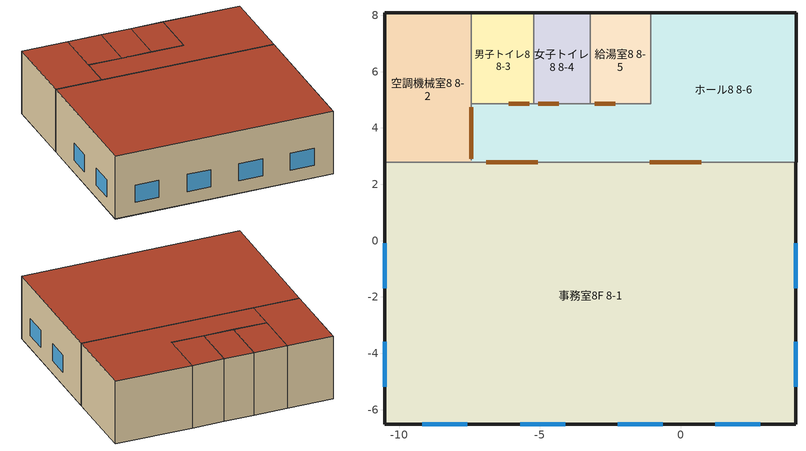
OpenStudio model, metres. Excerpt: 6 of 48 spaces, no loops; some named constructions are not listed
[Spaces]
男子トイレ8 8-3
 floor to 男子トイレ7 7-3: -7.44,4.86 -7.44,8.09 -5.22,8.09 -5.22,4.86 z28
 wall outside (R-13 木製フレーム壁 107): -5.22,8.09 -7.44,8.09 z28:32.4
 wall to 女子トイレ8 8-4 (R-0 メタル フレーム壁 167): -5.22,4.86 -5.22,8.09 z28:32.4
 wall to 空調機械室8 8-2: -7.44,8.09 -7.44,4.86 z28:32.4
 wall to ホール8 8-6: -6.11,4.86 -5.37,4.86 z28:30.02; -6.11,4.86,28 -6.11,4.86,30.02 -5.37,4.86,30.02 -5.37,4.86,28 -5.22,4.86,28 -5.22,4.86,32.4 -7.44,4.86,32.4 -7.44,4.86,28
 door inside (木製 25): -6.11,4.86 -5.38,4.86 z28.01:30.01
 roof outside (R-20 ルーフ デッキ上 - クール ルーフ 6): -7.44,4.86 -5.22,4.86 -5.22,8.09 -7.44,8.09 z32.4
ホール8 8-6
 floor to ホール7 7-6: -7.44,2.78 -7.44,4.86 -1.07,4.86 -1.07,8.09 4.09,8.09 4.09,2.78 z28
 wall outside (R-13 木製フレーム壁 153): 4.09,8.09 -1.07,8.09 z28:32.4
 wall outside (R-13 木製フレーム壁 154): 4.09,2.78 4.09,8.09 z28:32.4
 wall to 女子トイレ8 8-4 (R-0 メタル フレーム壁 241): -4.32,4.86 -5.06,4.86 z28:30.02
 wall to 空調機械室8 8-2: -7.44,4.74 -7.44,2.9 z28:30.02; -7.44,2.85,32.4 -7.44,4.86,32.4 -7.44,4.86,28 -7.44,4.74,28 -7.44,4.74,30.02 -7.44,2.9,30.02 -7.44,2.9,28 -7.44,2.85,28
 wall to 事務室8F 8-1: -1.1,2.78 0.74,2.78 / -6.91,2.78 -5.07,2.78 z28:30.02; -6.91,2.78,28 -6.91,2.78,30.02 -5.07,2.78,30.02 -5.07,2.78,28 -1.1,2.78,28 -1.1,2.78,30.02 0.74,2.78,30.02 0.74,2.78,28 4.09,2.78,28 4.09,2.78,32.4 -7.44,2.78,32.4 -7.44,2.78,28
 wall to 給湯室8 8-5: -1.07,8.09 -1.07,4.86 z28:32.4
 wall to 給湯室8 8-5 (R-0 メタル フレーム壁 243): -2.32,4.86 -3.06,4.86 z28:30.02
 wall to 女子トイレ8 8-4 (R-0 メタル フレーム壁 244): -5.22,4.86,28 -5.22,4.86,32.4 -3.22,4.86,32.4 -3.22,4.86,28 -4.32,4.86,28 -4.32,4.86,30.02 -5.06,4.86,30.02 -5.06,4.86,28
 wall to 給湯室8 8-5 (R-0 メタル フレーム壁 245): -3.22,4.86,28 -3.22,4.86,32.4 -1.07,4.86,32.4 -1.07,4.86,28 -2.32,4.86,28 -2.32,4.86,30.02 -3.06,4.86,30.02 -3.06,4.86,28
 door inside (木製 92): -4.33,4.86 -5.06,4.86 z28.01:30.01
 door inside (木製 65): -7.44,4.74 -7.44,2.91 / -6.9,2.78 -5.07,2.78 z28.01:30.01
 door inside (木製 64): -1.1,2.78 0.73,2.78 z28.01:30.01
 door inside (木製 93): -2.33,4.86 -3.06,4.86 z28.01:30.01
 roof outside (R-20 ルーフ デッキ上 - クール ルーフ 7): -7.44,2.78 4.09,2.78 4.09,8.09 -1.07,8.09 -1.07,4.86 -7.44,4.86 z32.4
事務室8F 8-1
 floor to 事務室7F 7-1: -10.52,-6.52 -10.52,2.78 4.09,2.78 4.09,-6.52 z28
 wall outside (R-13 木製フレーム壁 155): 4.09,-6.52 4.09,2.78 z28:32.4
 wall outside (R-13 木製フレーム壁 156): -10.52,2.78 -10.52,-6.52 z28:32.4
 wall outside (R-13 木製フレーム壁 157): -10.52,-6.52 4.09,-6.52 z28:32.4
 wall to 空調機械室8 8-2 (R-0 メタル フレーム壁 247): -7.44,2.78 -10.52,2.78 z28:32.4
 window (ピルキントン RW33 二重ガラス(1/4 インチ + 1/4 インチ) 121): 4.09,-5.19 4.09,-3.59 z28.88:30.09
 window (ピルキントン RW33 二重ガラス(1/4 インチ + 1/4 インチ) 122): 4.09,-1.7 4.09,-0.1 z28.88:30.09
 window (ピルキントン RW33 二重ガラス(1/4 インチ + 1/4 インチ) 123): -10.52,-0.1 -10.52,-1.7 z28.88:30.09
 window (ピルキントン RW33 二重ガラス(1/4 インチ + 1/4 インチ) 124): -10.52,-3.59 -10.52,-5.19 z28.88:30.09
 window (ピルキントン RW33 二重ガラス(1/4 インチ + 1/4 インチ) 125): 1.23,-6.52 2.83,-6.52 z28.88:30.09
 window (ピルキントン RW33 二重ガラス(1/4 インチ + 1/4 インチ) 126): -2.23,-6.52 -0.63,-6.52 z28.88:30.09
 window (ピルキントン RW33 二重ガラス(1/4 インチ + 1/4 インチ) 127): -9.18,-6.52 -7.58,-6.52 z28.88:30.09
 window (ピルキントン RW33 二重ガラス(1/4 インチ + 1/4 インチ) 128): -5.69,-6.52 -4.09,-6.52 z28.88:30.09
 roof outside (R-20 ルーフ デッキ上 - クール ルーフ 8): -10.52,-6.52 4.09,-6.52 4.09,2.78 -10.52,2.78 z32.4
空調機械室8 8-2
 floor to 空調機械室7 7-2: -10.52,2.78 -10.52,8.09 -7.44,8.09 -7.44,2.78 z28
 wall outside (R-13 木製フレーム壁 158): -10.52,8.09 -10.52,2.78 z28:32.4
 wall outside (R-13 木製フレーム壁 159): -7.44,8.09 -10.52,8.09 z28:32.4
 roof outside (R-20 ルーフ デッキ上 - クール ルーフ 9): -10.52,2.78 -7.44,2.78 -7.44,8.09 -10.52,8.09 z32.4
女子トイレ8 8-4
 floor to 女子トイレ7 7-4: -5.22,4.86 -5.22,8.09 -3.22,8.09 -3.22,4.86 z28
 wall outside (R-13 木製フレーム壁 160): -3.22,8.09 -5.22,8.09 z28:32.4
 wall to 給湯室8 8-5 (R-0 メタル フレーム壁 254): -3.22,4.86 -3.22,8.09 z28:32.4
 roof outside (R-20 ルーフ デッキ上 - クール ルーフ 10): -5.22,4.86 -3.22,4.86 -3.22,8.09 -5.22,8.09 z32.4
給湯室8 8-5
 floor to 給湯室7 7-5: -3.22,4.86 -3.22,8.09 -1.07,8.09 -1.07,4.86 z28
 wall outside (R-13 木製フレーム壁 161): -1.07,8.09 -3.22,8.09 z28:32.4
 roof outside (R-20 ルーフ デッキ上 - クール ルーフ 11): -3.22,4.86 -1.07,4.86 -1.07,8.09 -3.22,8.09 z32.4
[Construction]
木製 6: 1 1/2 インチ木材 7
木製 16: 1 1/2 インチ木材 17
木製 19: 1 1/2 インチ木材 20
木製 21: 1 1/2 インチ木材 22
木製 23: 1 1/2 インチ木材 24
木製 26: 1 1/2 インチ木材 27
木製 29: 1 1/2 インチ木材 30
R-0 メタル フレーム壁 139: 石膏ボード 5/8 インチ(GP02) 232, 通気スペース 140, 石膏ボード 5/8 インチ(GP02) 232
R-0 メタル フレーム壁 152: 石膏ボード 5/8 インチ(GP02) 252, 通気スペース 153, 石膏ボード 5/8 インチ(GP02) 252
R-0 メタル フレーム壁 168: 石膏ボード 5/8 インチ(GP02) 277, 通気スペース 169, 石膏ボード 5/8 インチ(GP02) 277
R-0 メタル フレーム壁 169: 石膏ボード 5/8 インチ(GP02) 280, 通気スペース 170, 石膏ボード 5/8 インチ(GP02) 280
R-0 メタル フレーム壁 180: 石膏ボード 5/8 インチ(GP02) 298, 通気スペース 181, 石膏ボード 5/8 インチ(GP02) 298
R-0 メタル フレーム壁 187: 石膏ボード 5/8 インチ(GP02) 308, 通気スペース 188, 石膏ボード 5/8 インチ(GP02) 308
R-0 メタル フレーム壁 188: 石膏ボード 5/8 インチ(GP02) 309, 通気スペース 189, 石膏ボード 5/8 インチ(GP02) 309
木製 71: 1 1/2 インチ木材 72
R-0 メタル フレーム壁 190: 石膏ボード 5/8 インチ(GP02) 314, 通気スペース 191, 石膏ボード 5/8 インチ(GP02) 314
R-0 メタル フレーム壁 191: 石膏ボード 5/8 インチ(GP02) 318, 通気スペース 192, 石膏ボード 5/8 インチ(GP02) 318
R-0 メタル フレーム壁 198: 石膏ボード 5/8 インチ(GP02) 328, 通気スペース 199, 石膏ボード 5/8 インチ(GP02) 328
木製 76: 1 1/2 インチ木材 77
R-0 メタル フレーム壁 199: 石膏ボード 5/8 インチ(GP02) 329, 通気スペース 200, 石膏ボード 5/8 インチ(GP02) 329
R-0 メタル フレーム壁 202: 石膏ボード 5/8 インチ(GP02) 334, 通気スペース 203, 石膏ボード 5/8 インチ(GP02) 334
R-0 メタル フレーム壁 209: 石膏ボード 5/8 インチ(GP02) 344, 通気スペース 210, 石膏ボード 5/8 インチ(GP02) 344
R-0 メタル フレーム壁 210: 石膏ボード 5/8 インチ(GP02) 345, 通気スペース 211, 石膏ボード 5/8 インチ(GP02) 345
木製 80: 1 1/2 インチ木材 81
R-0 メタル フレーム壁 211: 石膏ボード 5/8 インチ(GP02) 348, 通気スペース 212, 石膏ボード 5/8 インチ(GP02) 348
木製 81: 1 1/2 インチ木材 82
R-0 メタル フレーム壁 212: 石膏ボード 5/8 インチ(GP02) 349, 通気スペース 213, 石膏ボード 5/8 インチ(GP02) 349
R-0 メタル フレーム壁 216: 石膏ボード 5/8 インチ(GP02) 356, 通気スペース 217, 石膏ボード 5/8 インチ(GP02) 356
R-0 メタル フレーム壁 223: 石膏ボード 5/8 インチ(GP02) 368, 通気スペース 224, 石膏ボード 5/8 インチ(GP02) 368
R-0 メタル フレーム壁 226: 石膏ボード 5/8 インチ(GP02) 374, 通気スペース 227, 石膏ボード 5/8 インチ(GP02) 374
R-0 メタル フレーム壁 229: 石膏ボード 5/8 インチ(GP02) 377, 通気スペース 230, 石膏ボード 5/8 インチ(GP02) 377
木製 87: 1 1/2 インチ木材 88
R-0 メタル フレーム壁 231: 石膏ボード 5/8 インチ(GP02) 381, 通気スペース 232, 石膏ボード 5/8 インチ(GP02) 381
R-0 メタル フレーム壁 234: 石膏ボード 5/8 インチ(GP02) 386, 通気スペース 235, 石膏ボード 5/8 インチ(GP02) 386
R-0 メタル フレーム壁 235: 石膏ボード 5/8 インチ(GP02) 387, 通気スペース 236, 石膏ボード 5/8 インチ(GP02) 387
木製 89: 1 1/2 インチ木材 90
R-0 メタル フレーム壁 236: 石膏ボード 5/8 インチ(GP02) 388, 通気スペース 237, 石膏ボード 5/8 インチ(GP02) 388
R-0 メタル フレーム壁 237: 石膏ボード 5/8 インチ(GP02) 391, 通気スペース 238, 石膏ボード 5/8 インチ(GP02) 391
R-0 メタル フレーム壁 238: 石膏ボード 5/8 インチ(GP02) 392, 通気スペース 239, 石膏ボード 5/8 インチ(GP02) 392
R-0 メタル フレーム壁 239: 石膏ボード 5/8 インチ(GP02) 393, 通気スペース 240, 石膏ボード 5/8 インチ(GP02) 393
木製 90: 1 1/2 インチ木材 91
R-0 メタル フレーム壁 240: 石膏ボード 5/8 インチ(GP02) 394, 通気スペース 241, 石膏ボード 5/8 インチ(GP02) 394
木製 91: 1 1/2 インチ木材 92
R-0 メタル フレーム壁 242: 石膏ボード 5/8 インチ(GP02) 398, 通気スペース 243, 石膏ボード 5/8 インチ(GP02) 398
R-0 メタル フレーム壁 246: 石膏ボード 5/8 インチ(GP02) 402, 通気スペース 247, 石膏ボード 5/8 インチ(GP02) 402
木製 94: 1 1/2 インチ木材 95
R-0 メタル フレーム壁 248: 石膏ボード 5/8 インチ(GP02) 404, 通気スペース 249, 石膏ボード 5/8 インチ(GP02) 404
R-0 メタル フレーム壁 249: 石膏ボード 5/8 インチ(GP02) 405, 通気スペース 250, 石膏ボード 5/8 インチ(GP02) 405
木製 95: 1 1/2 インチ木材 96
R-0 メタル フレーム壁 250: 石膏ボード 5/8 インチ(GP02) 406, 通気スペース 251, 石膏ボード 5/8 インチ(GP02) 406
木製 96: 1 1/2 インチ木材 97
R-0 メタル フレーム壁 251: 石膏ボード 5/8 インチ(GP02) 410, 通気スペース 252, 石膏ボード 5/8 インチ(GP02) 410
木製 97: 1 1/2 インチ木材 98
R-0 メタル フレーム壁 252: 石膏ボード 5/8 インチ(GP02) 411, 通気スペース 253, 石膏ボード 5/8 インチ(GP02) 411
R-0 メタル フレーム壁 253: 石膏ボード 5/8 インチ(GP02) 412, 通気スペース 254, 石膏ボード 5/8 インチ(GP02) 412
R-0 メタル フレーム壁 255: 石膏ボード 5/8 インチ(GP02) 417, 通気スペース 256, 石膏ボード 5/8 インチ(GP02) 417
[Material] Roughness=MediumRough
Name | Thickness {m} | Conductivity {W/m-K} | Density {kg/m3} | Specific Heat {J/kg-K}
1 1/2 インチ木材 7; 1 1/2 インチ木材 17; 1 1/2 インチ木材 20; 1 1/2 インチ木材 22; 1 1/2 インチ木材 24; 1 1/2 インチ木材 27; 1 1/2 インチ木材 30; 1 1/2 インチ木材 72; 1 1/2 インチ木材 77; 1 1/2 インチ木材 81; 1 1/2 インチ木材 82; 1 1/2 インチ木材 88; 1 1/2 インチ木材 90; 1 1/2 インチ木材 91; 1 1/2 インチ木材 92; 1 1/2 インチ木材 95; 1 1/2 インチ木材 96; 1 1/2 インチ木材 97; 1 1/2 インチ木材 98 | 0.0376 | 0.15 | 608 | 1630
石膏ボード 5/8 インチ(GP02) 232; 石膏ボード 5/8 インチ(GP02) 252; 石膏ボード 5/8 インチ(GP02) 277; 石膏ボード 5/8 インチ(GP02) 280; 石膏ボード 5/8 インチ(GP02) 298; 石膏ボード 5/8 インチ(GP02) 308; 石膏ボード 5/8 インチ(GP02) 309; 石膏ボード 5/8 インチ(GP02) 314; 石膏ボード 5/8 インチ(GP02) 318; 石膏ボード 5/8 インチ(GP02) 328; 石膏ボード 5/8 インチ(GP02) 329; 石膏ボード 5/8 インチ(GP02) 334; 石膏ボード 5/8 インチ(GP02) 344; 石膏ボード 5/8 インチ(GP02) 345; 石膏ボード 5/8 インチ(GP02) 348; 石膏ボード 5/8 インチ(GP02) 349; 石膏ボード 5/8 インチ(GP02) 356; 石膏ボード 5/8 インチ(GP02) 368; 石膏ボード 5/8 インチ(GP02) 374; 石膏ボード 5/8 インチ(GP02) 377; 石膏ボード 5/8 インチ(GP02) 381; 石膏ボード 5/8 インチ(GP02) 386; 石膏ボード 5/8 インチ(GP02) 387; 石膏ボード 5/8 インチ(GP02) 388; 石膏ボード 5/8 インチ(GP02) 391; 石膏ボード 5/8 インチ(GP02) 392; 石膏ボード 5/8 インチ(GP02) 393; 石膏ボード 5/8 インチ(GP02) 394; 石膏ボード 5/8 インチ(GP02) 398; 石膏ボード 5/8 インチ(GP02) 402; 石膏ボード 5/8 インチ(GP02) 404; 石膏ボード 5/8 インチ(GP02) 405; 石膏ボード 5/8 インチ(GP02) 406; 石膏ボード 5/8 インチ(GP02) 410; 石膏ボード 5/8 インチ(GP02) 411; 石膏ボード 5/8 インチ(GP02) 412; 石膏ボード 5/8 インチ(GP02) 417 | 0.015879 | 0.160266 | 801 | 837.36
[Material:NoMass] Roughness=Smooth; Thermal Resistance {m2-K/W}=0.10919
通気スペース 140; 通気スペース 153; 通気スペース 169; 通気スペース 170; 通気スペース 181; 通気スペース 188; 通気スペース 189; 通気スペース 191; 通気スペース 192; 通気スペース 199; 通気スペース 200; 通気スペース 203; 通気スペース 210; 通気スペース 211; 通気スペース 212; 通気スペース 213; 通気スペース 217; 通気スペース 224; 通気スペース 227; 通気スペース 230; 通気スペース 232; 通気スペース 235; 通気スペース 236; 通気スペース 237; 通気スペース 238; 通気スペース 239; 通気スペース 240; 通気スペース 241; 通気スペース 243; 通気スペース 247; 通気スペース 249; 通気スペース 250; 通気スペース 251; 通気スペース 252; 通気スペース 253; 通気スペース 254; 通気スペース 256
